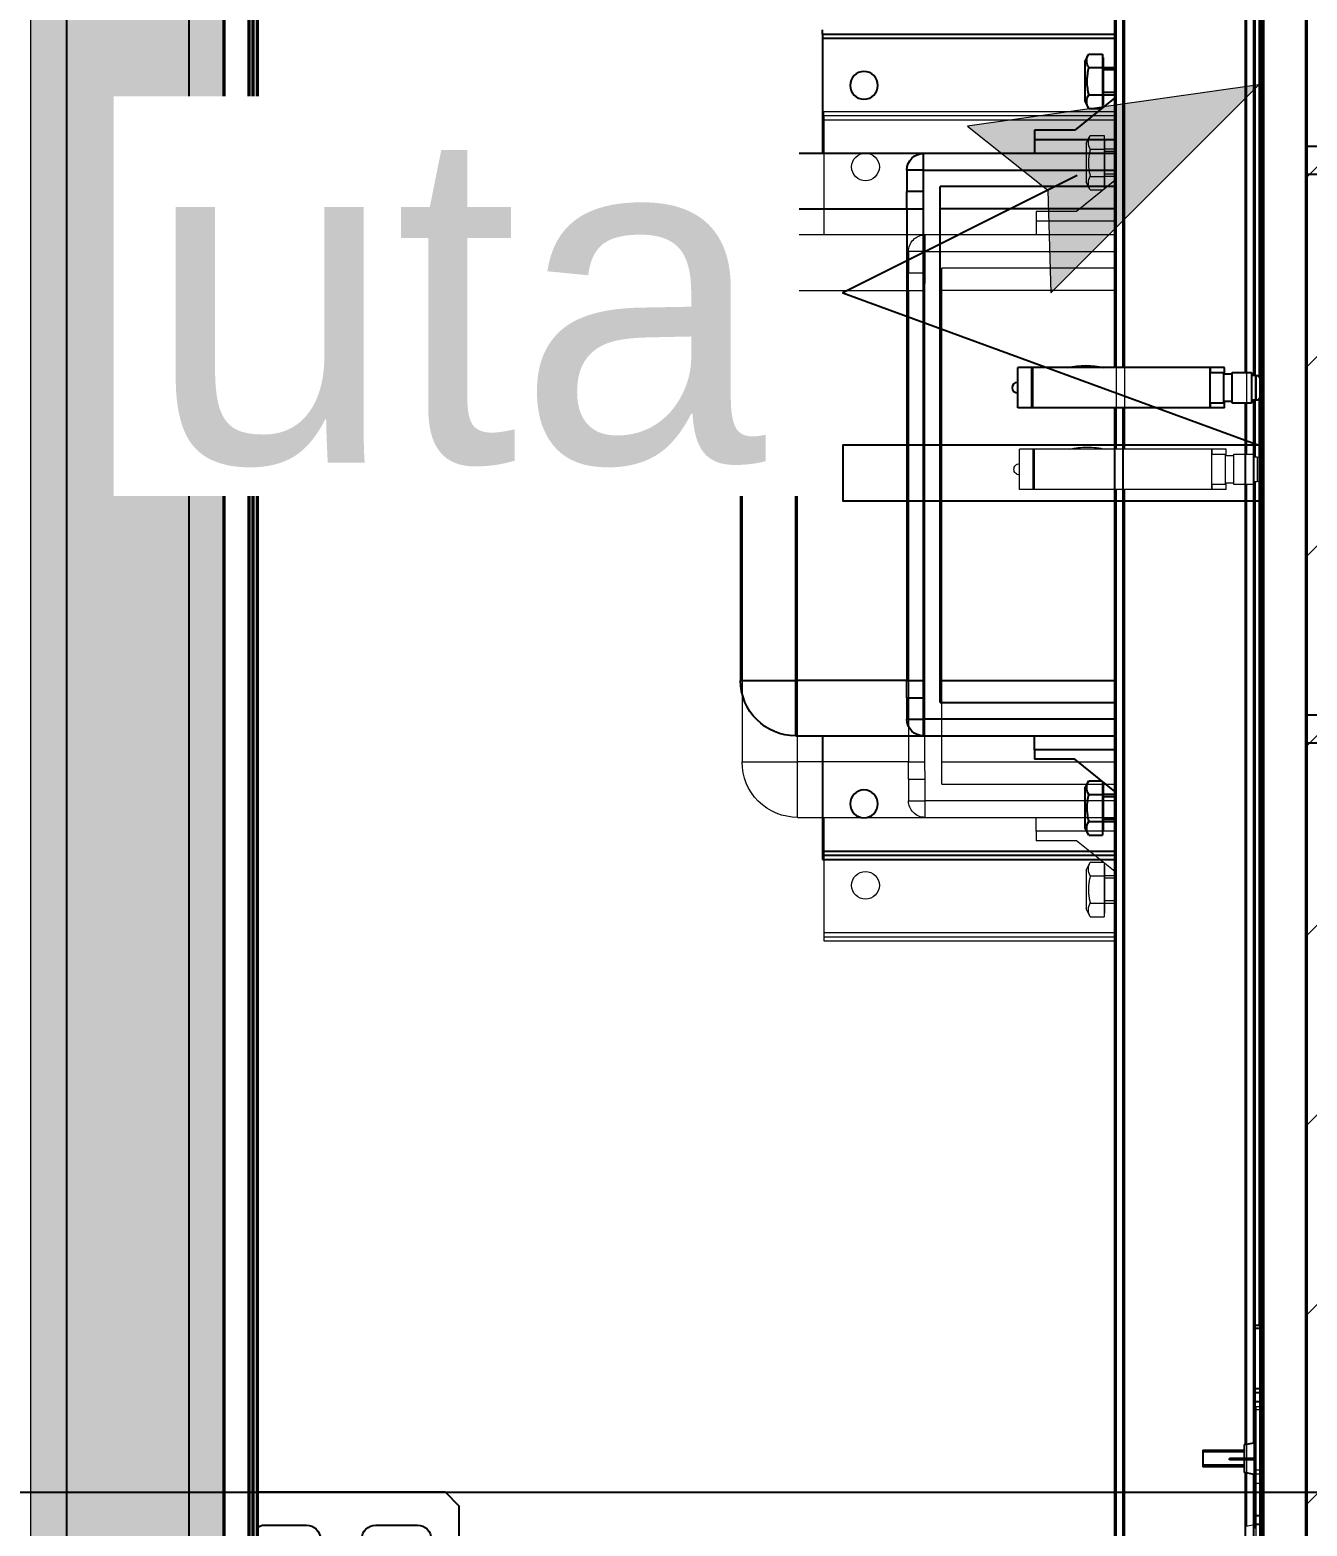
# Model space of a CAD drawing. Header units: centimetres. Extents: x 1724 to 19617, y -6503 to 8072.
# Drawn here: x 5245.1 to 5291.1, y 4050.4 to 4104.3 of the extents above; entities that cross this region are included whole.
import ezdxf

# ---------------------------------------------------------------- set-up
doc = ezdxf.new("R2010")
doc.units = ezdxf.units.CM
doc.linetypes.add('Style de ligne -13', pattern=[0.147638, 0.098425, -0.049213])
for name, color, linetype, lineweight in [('B amÈnagement intÈrieur', 7, 'Continuous', 5), ('B GÈnÈral', 7, 'Continuous', 5), ('F REMPLISSAGE-vert clair-1', 7, 'Continuous', 5), ('F REMPLISSAGE-vert foncÈ', 7, 'Continuous', 5)]:
    doc.layers.add(name, color=color, linetype=linetype, lineweight=lineweight)
for name, color, linetype in [('B aménagement intérieur', 252, 'Continuous'), ('B Général', 252, 'Continuous'), ('C ANNOTATIONS-prestations', 252, 'Continuous'), ('D SURFACES-shab', 252, 'Continuous'), ('F REMPLISSAGE-vert clair', 252, 'Continuous'), ('F REMPLISSAGE-vert foncé', 252, 'Continuous'), ('MTI900_Alu', 252, 'Continuous'), ('prlm-CHAUFF', 30, 'Continuous'), ('prlm-ELEC-CFO', 1, 'Continuous'), ('prlm-VMC', 93, 'Continuous')]:
    doc.layers.add(name, color=color, linetype=linetype)
doc.layers.get('prlm-CHAUFF').off()
doc.styles.add('prlm-elec-cfo', font='comic.ttf', dxfattribs={"height": 12})

# ---------------------------------------------------------------- blocks, each defined once
blk = doc.blocks.new('A n0.MTI900_Alu_390')
at = {"layer": 'MTI900_Alu', "color": 1, "linetype": 'Continuous'}
for p, q in [((-4.225, 0), (4.225, 0)), ((-4.105, -0.105), (4.105, -0.105)), ((-3.96, -0.09), (3.96, -0.09)), ((-4.1, -0.12), (4.1, -0.12)), ((3.775, -0.12), (3.775, -0.8)), ((3.895, -0.15), (3.895, -0.3)), ((3.895, -0.55), (3.895, -0.7)), ((3.775, -0.8), (3.825, -0.85)), ((3.825, -0.85), (4.305, -0.85)), ((-0.85, -1.865), (0.85, -1.865)), ((-0.85, -1.865), (-0.85, -2.065)), ((0.85, -1.865), (0.85, -2.065)), ((-1.05, -2.525), (-1.05, -2.065)), ((-1.05, -2.065), (-0.85, -2.065)), ((0.85, -2.065), (-0.85, -2.065)), ((-0.85, -2.065), (-0.85, -2.465)), ((0.85, -2.465), (0.85, -2.065)), ((1.05, -2.065), (0.85, -2.065)), ((1.05, -2.065), (1.05, -2.525)), ((-1.48, -2.16), (-1.495, -2.16)), ((-1.48, -2.16), (-1.48, -3.215)), ((-1.48, -2.16), (-1.465, -2.16)), ((-1.465, -2.16), (-1.05, -2.16)), ((-1.465, -2.16), (-1.465, -3.215)), ((1.05, -2.16), (1.465, -2.16)), ((1.465, -2.16), (1.48, -2.16)), ((1.465, -2.16), (1.465, -3.215)), ((1.48, -2.16), (1.48, -3.215)), ((1.48, -2.16), (1.495, -2.16)), ((1.495, -2.16), (1.495, -3.215)), ((-0.99, -2.465), (-0.9124, -2.465)), ((-0.99, -2.525), (-0.99, -2.465)), ((-0.85, -2.465), (-0.9124, -2.465)), ((-0.9124, -2.525), (-0.9124, -2.465)), ((-0.85, -2.465), (0.85, -2.465)), ((-0.85, -2.465), (-0.85, -2.5242)), ((0.9124, -2.465), (0.85, -2.465)), ((0.85, -2.465), (0.85, -2.5242)), ((0.9124, -2.465), (0.99, -2.465)), ((0.9124, -2.465), (0.9124, -2.525)), ((0.99, -2.465), (0.99, -2.525)), ((-1.05, -3.215), (-1.05, -2.525)), ((-0.99, -2.525), (-1.05, -2.525)), ((-0.99, -2.525), (-0.99, -3.215)), ((-0.9124, -2.525), (-0.99, -2.525)), ((0.85, -2.5242), (-0.85, -2.5242)), ((0.99, -2.525), (0.9124, -2.525)), ((0.99, -3.215), (0.99, -2.525)), ((1.05, -2.525), (0.99, -2.525)), ((1.05, -2.525), (1.05, -3.215)), ((0.93, -2.585), (-0.93, -2.585)), ((-0.93, -3.215), (-0.93, -2.585)), ((-0.85, -3.215), (-0.85, -2.585)), ((0.85, -2.585), (0.85, -3.215)), ((0.93, -2.585), (0.93, -3.215)), ((-0.2775, -2.915), (-0.2775, -2.865)), ((-0.1325, -2.865), (-0.2775, -2.865)), ((-0.1325, -2.915), (-0.1325, -2.865)), ((-1.1342, -2.925), (-1.1, -2.925)), ((-1.1342, -3.0705), (-1.1342, -2.925)), ((-1.1, -2.925), (-1.1, -3.215)), ((-1.1, -2.925), (-1.05, -2.925)), ((-0.1325, -2.915), (-0.2775, -2.915)), ((-0.2775, -2.9175), (-0.2775, -2.915)), ((-0.2775, -2.9175), (-0.1325, -2.9175)), ((-0.2775, -3.5575), (-0.2775, -2.9175)), ((-0.1325, -2.9175), (-0.1325, -2.915)), ((-0.1325, -3.5575), (-0.1325, -2.9175)), ((1.1, -2.925), (1.05, -2.925)), ((1.1, -3.215), (1.1, -2.925)), ((1.1, -2.925), (1.1342, -2.925)), ((1.1342, -3.0705), (1.1342, -2.925)), ((-1.2504, -3.215), (-1.1342, -3.0705)), ((1.2504, -3.215), (1.1342, -3.0705)), ((-1.38, -3.106), (-1.4081, -3.1204)), ((-1.4081, -3.1204), (-1.4081, -3.17)), ((-1.38, -3.106), (-1.24, -3.106)), ((-1.3591, -3.1204), (-1.3591, -3.17)), ((-1.2609, -3.1204), (-1.2609, -3.17)), ((-1.2119, -3.1204), (-1.24, -3.106)), ((-1.2119, -3.1204), (-1.2119, -3.1671)), ((1.24, -3.106), (1.2119, -3.1204)), ((1.2119, -3.1204), (1.2119, -3.1671)), ((1.24, -3.106), (1.38, -3.106)), ((1.2609, -3.1204), (1.2609, -3.17)), ((1.3591, -3.1204), (1.3591, -3.17)), ((1.4081, -3.1204), (1.38, -3.106)), ((1.4081, -3.1204), (1.4081, -3.17)), ((-1.4081, -3.17), (-1.3836, -3.17)), ((-1.395, -3.17), (-1.395, -3.172)), ((-1.395, -3.172), (-1.225, -3.172)), ((-1.3836, -3.17), (-1.3591, -3.17)), ((-1.36, -3.172), (-1.36, -3.215)), ((-1.3591, -3.17), (-1.31, -3.17)), ((-1.3508, -3.215), (-1.3508, -3.172)), ((-1.31, -3.17), (-1.2609, -3.17)), ((-1.2692, -3.215), (-1.2692, -3.172)), ((-1.2609, -3.17), (-1.2364, -3.17)), ((-1.26, -3.215), (-1.26, -3.172)), ((-1.2364, -3.17), (-1.2142, -3.17)), ((-1.225, -3.172), (-1.225, -3.17)), ((1.2142, -3.17), (1.2364, -3.17)), ((1.225, -3.17), (1.225, -3.172)), ((1.225, -3.172), (1.395, -3.172)), ((1.2364, -3.17), (1.2609, -3.17)), ((1.26, -3.172), (1.26, -3.215)), ((1.2609, -3.17), (1.31, -3.17)), ((1.2692, -3.215), (1.2692, -3.172)), ((1.31, -3.17), (1.3591, -3.17)), ((1.3508, -3.215), (1.3508, -3.172)), ((1.3591, -3.17), (1.3836, -3.17)), ((1.36, -3.215), (1.36, -3.172)), ((1.3836, -3.17), (1.4081, -3.17)), ((1.395, -3.172), (1.395, -3.17)), ((-0.2775, -3.215), (-4.0287, -3.215)), ((4.0287, -3.215), (-0.1325, -3.215)), ((-0.2775, -3.245), (-4.0274, -3.245)), ((4.0274, -3.245), (-0.1325, -3.245)), ((-0.2775, -3.5575), (-0.1325, -3.5575)), ((-0.2775, -3.56), (-0.2775, -3.5575)), ((-0.26, -3.5575), (-0.26, -3.6075)), ((-0.15, -3.6075), (-0.15, -3.5575)), ((-0.1325, -3.56), (-0.1325, -3.5575)), ((3.625, -3.532), (3.685, -3.532)), ((3.625, -3.532), (3.625, -3.682)), ((3.6311, -3.682), (3.6311, -3.532)), ((3.6789, -3.682), (3.6789, -3.532)), ((3.685, -3.682), (3.685, -3.532)), ((-0.2775, -3.61), (-0.2775, -3.56)), ((-0.26, -3.56), (-0.2775, -3.56)), ((-0.255, -3.61), (-0.2775, -3.61)), ((-0.15, -3.6075), (-0.26, -3.6075)), ((-0.255, -3.6075), (-0.255, -3.6375)), ((-0.155, -3.6375), (-0.155, -3.6075)), ((-0.1325, -3.61), (-0.155, -3.61)), ((-0.1325, -3.56), (-0.15, -3.56)), ((-0.1325, -3.61), (-0.1325, -3.56)), ((-0.15, -3.6375), (-0.26, -3.6375)), ((-0.26, -3.6375), (-0.26, -3.7075)), ((-0.15, -3.7075), (-0.15, -3.6375)), ((3.655, -3.6411), (3.655, -3.6275)), ((3.66, -3.6275), (3.655, -3.6275)), ((3.655, -3.717), (3.655, -3.6411)), ((3.66, -3.6411), (3.655, -3.6411)), ((3.66, -3.6411), (3.66, -3.6275)), ((3.66, -3.717), (3.66, -3.6411)), ((-0.26, -3.685), (-3.6034, -3.685)), ((-3.5974, -3.715), (-0.25, -3.715)), ((-0.26, -3.7075), (-0.15, -3.7075)), ((-0.25, -3.7075), (-0.25, -3.7225)), ((-0.16, -3.7225), (-0.16, -3.7075)), ((-0.16, -3.715), (3.5984, -3.715)), ((3.6044, -3.685), (-0.15, -3.685)), ((3.175, -3.717), (3.185, -3.717)), ((3.175, -3.737), (3.175, -3.717)), ((3.185, -3.717), (3.4033, -3.717)), ((3.185, -3.717), (3.185, -3.737)), ((3.4033, -3.737), (3.4033, -3.717)), ((3.4033, -3.717), (3.4168, -3.717)), ((3.4168, -3.717), (3.45, -3.717)), ((3.4168, -3.717), (3.4168, -3.737)), ((3.45, -3.717), (3.86, -3.717)), ((3.45, -3.717), (3.45, -3.737)), ((3.605, -3.682), (3.598, -3.717)), ((3.655, -3.682), (3.605, -3.682)), ((3.705, -3.682), (3.66, -3.682)), ((3.712, -3.717), (3.705, -3.682)), ((4.0074, -3.685), (3.7056, -3.685)), ((3.7116, -3.715), (3.935, -3.715)), ((3.86, -3.717), (3.8932, -3.717)), ((3.86, -3.717), (3.86, -3.737)), ((3.8932, -3.717), (3.9067, -3.717)), ((3.8932, -3.737), (3.8932, -3.717)), ((-4.375, -3.737), (4.375, -3.737)), ((4.375, -3.747), (-4.375, -3.747)), ((-3.175, -3.735), (-0.2433, -3.735)), ((-0.25, -3.7225), (-0.16, -3.7225)), ((-0.1667, -3.735), (3.175, -3.735)), ((-4.375, -3.902), (4.375, -3.902)), ((-1.075, -3.9853), (-1.075, -3.902)), ((-0.975, -3.902), (-0.975, -3.973)), ((0.975, -3.973), (0.975, -3.902)), ((1.075, -3.902), (1.075, -3.9853))]:
    blk.add_line(p, q, dxfattribs=at)
for centre in [(-1.295, -2.31), (1.295, -2.31)]:
    blk.add_circle(centre, 0.05, dxfattribs=at)
for centre, radius, start, end in [((3.945, -0.15), 0.05, 143.1301, 180), ((3.945, -0.3), 0.05, 180, 0), ((3.945, -0.55), 0.05, 0, 180), ((3.945, -0.7), 0.05, 180, 0), ((-0.85, -2.065), 0.2, 90, 180), ((0.85, -2.065), 0.2, 0, 90), ((-0.99, -2.525), 0.06, 90, 180), ((0.99, -2.525), 0.06, 0, 90), ((-0.205, -2.865), 0.02, 0, 180), ((0, -3.11), 0.285, 166.8264, 193.1736), ((-1.3836, -3.1624), 0.0487, 59.7422, 120.2578), ((-1.2364, -3.1624), 0.0487, 59.7422, 120.2578), ((1.2364, -3.1624), 0.0487, 59.7422, 120.2578), ((1.3836, -3.1624), 0.0487, 59.7422, 120.2578), ((-0.235, -3.7225), 0.015, 180, 255.1649), ((-0.175, -3.7225), 0.015, 284.8351, 0)]:
    blk.add_arc(centre, radius, start, end, dxfattribs=at)
for points, knots in [([(-0.85, -2.5242), (-0.8604, -2.5242), (-0.8708, -2.5243), (-0.8916, -2.5247), (-0.902, -2.525), (-0.9124, -2.525)], [0, 0, 0, 0, 0.5, 0.5, 1, 1, 1, 1]), ([(0.9124, -2.525), (0.902, -2.525), (0.8916, -2.5247), (0.8708, -2.5243), (0.8604, -2.5242), (0.85, -2.5242)], [0, 0, 0, 0, 0.5, 0.5, 1, 1, 1, 1]), ([(-1.3591, -3.1204), (-1.3511, -3.1183), (-1.343, -3.1166), (-1.3306, -3.1149), (-1.3265, -3.1144), (-1.3182, -3.1138), (-1.3141, -3.1137), (-1.3017, -3.1137), (-1.2935, -3.1143), (-1.2772, -3.1166), (-1.269, -3.1183), (-1.2609, -3.1204)], [0, 0, 0, 0, 0.25, 0.25, 0.375, 0.375, 0.5, 0.5, 0.75, 0.75, 1, 1, 1, 1]), ([(1.2609, -3.1204), (1.269, -3.1183), (1.2772, -3.1166), (1.2935, -3.1143), (1.3017, -3.1137), (1.3141, -3.1137), (1.3182, -3.1138), (1.3265, -3.1144), (1.3306, -3.1149), (1.343, -3.1166), (1.3511, -3.1183), (1.3591, -3.1204)], [0, 0, 0, 0, 0.25, 0.25, 0.5, 0.5, 0.625, 0.625, 0.75, 0.75, 1, 1, 1, 1])]:
    blk.add_open_spline(points, degree=3, knots=knots, dxfattribs=at)
blk = doc.blocks.new('xi.UTA')
at = {"layer": 'prlm-ELEC-CFO', "lineweight": 5}
blk.add_hatch(color=0, dxfattribs=at).paths.add_polyline_path([(-3, 6), (-0.103, 3.699), (0, 0), (7.5, 7.5)])
at = {"layer": 'prlm-ELEC-CFO', "color": 0, "lineweight": 5, "flags": 128}
blk.add_lwpolyline([(-3, 6), (-0.103, 3.699), (0, 0), (7.5, 7.5)], close=True, dxfattribs=at)
at = {"layer": 'prlm-ELEC-CFO', "color": 0}
blk.add_lwpolyline([(0.955, 4.227), (-7.5, 0), (7.5, -5.5), (-7.5, -5.5), (-7.5, -7.5), (7.5, -7.5)], dxfattribs=at)
blk = doc.blocks.new('G 100_80')
at = {"layer": 'B GÈnÈral', "color": 254, "linetype": 'Continuous', "true_color": 0xd6d6d6}
blk.add_solid([(-30.884, 32.2), (2.5, 43), (-39.5, -43), (-39.5, 43)], dxfattribs=at)
at = {"layer": 'B Général', "color": 7, "linetype": 'Continuous', "lineweight": 5, "flags": 128}
blk.add_lwpolyline([(9.5, -45), (9.5, 45), (48.52, 45), (48.52, -45)], close=True, dxfattribs=at)
at = {"layer": 'C ANNOTATIONS-prestations', "lineweight": 5}
for p, q in [((46.87, 43.75), (46.87, -43.75)), ((46.97, -43.75), (46.97, 43.75)), ((9.5, 42.25), (9.5, -42.25)), ((10.55, 41.05), (10.55, -41.05)), ((10.7, 41), (10.7, -41)), ((41.65, 2.775), (41.65, 40.287)), ((41.95, 2.775), (41.95, 40.274)), ((10.4, 39.6), (10.4, -39.6)), ((46.35, 2.6), (46.35, 36.034)), ((46.65, 35.974), (46.65, 2.5)), ((46.85, 31.75), (46.85, 2.433)), ((31.1, 14.95), (41.65, 14.95)), ((31.1, 14.8), (31.1, 14.95)), ((31.1, 14.8), (41.65, 14.8)), ((31.1, 14.8), (31.1, 14.65)), ((31.1, 14.65), (31.1, 10.5)), ((31.1, 14.65), (41.65, 14.65)), ((40.56, 13.8), (40.704, 14.082)), ((40.704, 14.082), (41.2, 14.082)), ((41.2, 14.082), (41.2, 13.836)), ((40.56, 13.8), (40.56, 12.4)), ((40.704, 13.591), (41.2, 13.591)), ((41.2, 13.95), (41.22, 13.95)), ((41.2, 13.836), (41.2, 13.591)), ((41.2, 13.591), (41.2, 13.1)), ((41.22, 13.95), (41.22, 12.25)), ((41.22, 13.6), (41.65, 13.6)), ((41.65, 13.508), (41.22, 13.508)), ((41.2, 13.1), (41.2, 12.609)), ((41.65, 12.504), (40.205, 11.342)), ((40.704, 12.609), (41.2, 12.609)), ((41.2, 12.609), (41.2, 12.364)), ((41.65, 12.692), (41.22, 12.692)), ((41.65, 12.6), (41.22, 12.6)), ((40.704, 12.119), (40.56, 12.4)), ((40.704, 12.119), (41.171, 12.119)), ((41.2, 12.364), (41.2, 12.142)), ((41.22, 12.25), (41.2, 12.25)), ((38.75, 11.342), (38.75, 11)), ((40.205, 11.342), (38.75, 11.342)), ((38.75, 11), (41.65, 11)), ((38.75, 11), (38.75, 10.5)), ((34.75, 10.5), (30.15, 10.5)), ((30.15, 10.5), (30.15, 8.5)), ((41.65, 10.5), (34.75, 10.5)), ((34.75, 9.9), (34.75, 10.5)), ((34.15, 9.9), (34.15, 9.125)), ((34.75, 9.9), (34.15, 9.9)), ((34.75, 9.9), (41.65, 9.9)), ((34.75, 9.125), (34.75, 9.9)), ((35.35, -9.3), (35.35, 9.3)), ((41.65, 9.3), (35.35, 9.3)), ((34.15, 8.5), (34.15, 9.125)), ((34.75, 9.125), (34.15, 9.125)), ((28.15, 8.5), (28.15, -8.5)), ((28.15, 8.5), (30.15, 8.5)), ((30.15, -8.5), (30.15, 8.5)), ((30.15, 8.5), (34.15, 8.5)), ((34.15, 8.5), (34.15, -8.5)), ((34.15, 8.5), (34.742, 8.5)), ((34.742, -8.5), (34.742, 8.5)), ((41.65, 8.5), (35.35, 8.5)), ((38.65, 2.775), (38.15, 2.775)), ((38.15, 1.325), (38.15, 2.775)), ((38.65, 1.325), (38.65, 2.775)), ((38.675, 2.775), (38.65, 2.775)), ((38.675, 2.775), (38.675, 1.325)), ((45.075, 2.775), (38.675, 2.775)), ((45.075, 2.775), (45.075, 1.325)), ((45.1, 2.775), (45.075, 2.775)), ((45.6, 2.775), (45.1, 2.775)), ((45.1, 2.6), (45.1, 2.775)), ((45.6, 2.55), (45.6, 2.775)), ((45.075, 2.6), (45.575, 2.6)), ((45.575, 1.5), (45.575, 2.6)), ((45.575, 2.55), (45.875, 2.55)), ((45.875, 1.5), (45.875, 2.6)), ((45.875, 2.6), (46.575, 2.6)), ((46.575, 2.6), (46.575, 1.5)), ((46.575, 2.5), (46.725, 2.5)), ((46.725, 2.5), (46.725, 1.6)), ((46.85, 1.667), (46.85, -31.75)), ((38.65, 1.325), (38.15, 1.325)), ((38.675, 1.325), (38.65, 1.325)), ((45.075, 1.325), (38.675, 1.325)), ((41.65, -40.287), (41.65, 1.325)), ((41.95, -40.274), (41.95, 1.325)), ((45.575, 1.5), (45.075, 1.5)), ((45.1, 1.325), (45.075, 1.325)), ((45.1, 1.325), (45.1, 1.5)), ((45.6, 1.325), (45.1, 1.325)), ((45.875, 1.55), (45.575, 1.55)), ((45.6, 1.325), (45.6, 1.55)), ((46.575, 1.5), (45.875, 1.5)), ((46.35, -36.044), (46.35, 1.5)), ((46.725, 1.6), (46.575, 1.6)), ((46.65, 1.6), (46.65, -35.984)), ((28.15, -8.5), (30.15, -8.5)), ((34.15, -8.5), (30.15, -8.5)), ((30.15, -10.5), (30.15, -8.5)), ((34.15, -9.124), (34.15, -8.5)), ((34.15, -8.5), (34.742, -8.5)), ((35.35, -8.5), (41.65, -8.5)), ((34.15, -9.124), (34.15, -9.9)), ((34.15, -9.124), (34.75, -9.124)), ((34.75, -9.9), (34.75, -9.124)), ((35.35, -9.3), (41.65, -9.3)), ((34.15, -9.9), (34.75, -9.9)), ((41.65, -9.9), (34.75, -9.9)), ((34.75, -10.5), (34.75, -9.9)), ((30.15, -10.5), (34.75, -10.5)), ((31.1, -10.5), (31.1, -14.65)), ((34.75, -10.5), (41.65, -10.5)), ((38.75, -11), (38.75, -10.5)), ((41.65, -11), (38.75, -11)), ((38.75, -11), (38.75, -11.342)), ((40.205, -11.342), (38.75, -11.342)), ((41.65, -12.504), (40.205, -11.342)), ((40.56, -12.4), (40.704, -12.118)), ((40.56, -12.4), (40.56, -13.8)), ((40.704, -12.118), (41.171, -12.118)), ((41.2, -12.142), (41.2, -12.364)), ((41.2, -12.25), (41.22, -12.25)), ((41.2, -12.364), (41.2, -12.609)), ((41.22, -12.25), (41.22, -13.95)), ((40.704, -12.609), (41.2, -12.609)), ((41.2, -12.609), (41.2, -13.1)), ((41.22, -12.6), (41.65, -12.6)), ((41.65, -12.692), (41.22, -12.692)), ((41.2, -13.1), (41.2, -13.591)), ((40.704, -14.081), (40.56, -13.8)), ((40.704, -13.591), (41.2, -13.591)), ((41.2, -13.591), (41.2, -13.836)), ((41.2, -13.836), (41.2, -14.081)), ((41.22, -13.95), (41.2, -13.95)), ((41.65, -13.508), (41.22, -13.508)), ((41.65, -13.6), (41.22, -13.6)), ((40.704, -14.081), (41.2, -14.081)), ((31.1, -14.65), (31.1, -14.8)), ((31.1, -14.65), (41.65, -14.65)), ((31.1, -14.8), (41.65, -14.8)), ((31.1, -14.8), (31.1, -14.95)), ((31.1, -14.95), (41.65, -14.95)), ((46.67, -31.75), (46.67, -31.85)), ((46.87, -31.75), (46.67, -31.75)), ((46.67, -31.85), (46.67, -34.033)), ((46.67, -31.85), (46.87, -31.85)), ((46.87, -34.033), (46.67, -34.033)), ((46.67, -34.033), (46.67, -34.168)), ((46.67, -34.168), (46.67, -34.5)), ((46.67, -34.168), (46.87, -34.168)), ((46.67, -34.5), (46.67, -38.6)), ((46.67, -34.5), (46.87, -34.5)), ((46.32, -36.05), (46.67, -35.98))]:
    blk.add_line(p, q, dxfattribs=at)
at = {"layer": 'C ANNOTATIONS-prestations', "lineweight": 5, "flags": 128}
for points in [[(40.704, 13.591, -0.132797), (40.637, 13.836, -0.132797), (40.704, 14.082)], [(40.704, 12.119, -0.132797), (40.637, 12.364, -0.132797), (40.704, 12.609)], [(28.15, 8.5, -0.198912), (28.736, 9.914, -0.198912), (30.15, 10.5)], [(34.15, 9.9, -0.198912), (34.326, 10.324, -0.198912), (34.75, 10.5)], [(39.95, 2.775, -0.057544), (40.6, 2.85, -0.057544), (41.25, 2.775)], [(38.15, 1.85, -0.414214), (37.95, 2.05, -0.414214), (38.15, 2.25)], [(46.725, 2.5, -0.16547), (46.816, 2.469, -0.16547), (46.87, 2.388)], [(46.87, 1.712, -0.16547), (46.816, 1.631, -0.16547), (46.725, 1.6)], [(30.15, -10.5, -0.198912), (28.736, -9.914, -0.198912), (28.15, -8.5)], [(34.75, -10.5, -0.198912), (34.326, -10.324, -0.198912), (34.15, -9.9)], [(40.704, -12.609, -0.132797), (40.637, -12.364, -0.132797), (40.704, -12.118)], [(40.704, -14.081, -0.132797), (40.637, -13.836, -0.132797), (40.704, -13.591)]]:
    blk.add_lwpolyline(points, format="xyb", dxfattribs=at)
blk.add_lwpolyline([(34.75, -9.124), (34.742, -8.506), (34.742, -8.5)], dxfattribs=at)
at = {"layer": 'C ANNOTATIONS-prestations', "lineweight": 5}
for centre in [(32.6, 12.95), (32.6, -12.95)]:
    blk.add_circle(centre, 0.5, dxfattribs=at)
for points in [[(40.704, 13.591), (40.575, 13.098), (40.702, 12.615), (40.703, 12.612), (40.704, 12.609)], [(34.742, 8.5), (34.746, 8.812), (34.75, 9.118), (34.75, 9.121), (34.75, 9.125)], [(40.704, -12.609), (40.575, -13.102), (40.702, -13.585), (40.703, -13.588), (40.704, -13.591)]]:
    blk.add_open_spline(points, degree=2, knots=[0, 0, 0, 1, 1, 2, 2, 2], dxfattribs=at)

msp = doc.modelspace()

# ---------------------------------------------------------------- hatches: boundary and pattern name
at = {"layer": 'B amÈnagement intÈrieur', "linetype": 'Continuous', "lineweight": 0, "true_color": 0xc0dcc0}
msp.add_hatch(color=9, dxfattribs=at).paths.add_polyline_path([(5250.787, 4039.151), (5252.087, 4040.451), (5252.087, 4131.451), (5245.087, 4131.451), (5245.087, 4040.451), (5246.387, 4039.151)])
at = {"layer": 'B amÈnagement intÈrieur', "linetype": 'Continuous', "lineweight": 5, "true_color": 0xaaaaaa}
h = msp.add_hatch(dxfattribs=at)
h.set_pattern_fill('F_P__SOFFITE', color=253, style=0, pattern_type=2)
h.set_pattern_definition([(45, (0.0456, -2.7174), (-3.5277778, 3.3072917), [])])
h.paths.add_polyline_path([(5428.087, 4131.449), (5291.087, 4131.451), (5291.087, 4036.451), (5428.087, 4036.451)])

# ---------------------------------------------------------------- linework, layer by layer
at = {"layer": 'B aménagement intérieur', "color": 98, "linetype": 'Continuous', "lineweight": 13, "true_color": 0x004400}
for p, q in [((5245.087, 4131.451), (5245.087, 4040.451)), ((5252.087, 4131.451), (5252.087, 4040.451))]:
    msp.add_line(p, q, dxfattribs=at)
at = {"layer": 'B aménagement intérieur', "color": 7, "linetype": 'Style de ligne -13', "lineweight": 5, "flags": 128}
msp.add_lwpolyline([(5428.087, 4131.449), (5291.087, 4131.451), (5291.087, 4036.451), (5428.087, 4036.451)], close=True, dxfattribs=at)
at = {"layer": 'D SURFACES-shab', "flags": 128}
msp.add_lwpolyline([(5291.087, 4131.451), (5291.087, 4036.451), (5427.087, 4036.451), (5427.087, 4131.451)], close=True, dxfattribs=at)
at = {"layer": 'F REMPLISSAGE-vert clair'}
for p, q in [((5246.387, 4131.451), (5246.387, 4039.151)), ((5250.787, 4131.451), (5250.787, 4039.151))]:
    msp.add_line(p, q, dxfattribs=at)
at = {"layer": 'F REMPLISSAGE-vert clair-1', "color": 9, "linetype": 'Continuous', "true_color": 0xc0dcc0}
msp.add_solid([(5246.387, 4039.151), (5250.787, 4039.151), (5246.387, 4131.451), (5250.787, 4131.451)], dxfattribs=at)
at = {"layer": 'F REMPLISSAGE-vert foncÈ', "color": 54, "linetype": 'Continuous', "true_color": 0x99aa00}
for points in [[(5245.087, 4040.451), (5246.387, 4039.151), (5245.087, 4131.451), (5246.387, 4131.451)], [(5250.787, 4039.151), (5252.087, 4040.451), (5250.787, 4131.451), (5252.087, 4131.451)]]:
    msp.add_solid(points, dxfattribs=at)
at = {"layer": 'F REMPLISSAGE-vert foncé', "color": 98, "linetype": 'Continuous', "lineweight": 13, "true_color": 0x004400}
for p, q in [((5245.087, 4131.451), (5245.087, 4040.451)), ((5252.087, 4131.451), (5252.087, 4040.451))]:
    msp.add_line(p, q, dxfattribs=at)
at = {"layer": 'F REMPLISSAGE-vert foncé'}
for p, q in [((5246.387, 4131.451), (5246.387, 4039.151)), ((5250.787, 4131.451), (5250.787, 4039.151))]:
    msp.add_line(p, q, dxfattribs=at)
at = {"layer": 'prlm-VMC'}
msp.add_lwpolyline([(5224.869, 4051.629), (5314.667, 4051.629)], dxfattribs=at)

# ---------------------------------------------------------------- block references
at = {"layer": 'B aménagement intérieur', "color": 7}
msp.add_blockref('G 100_80', (5242.587, 4086.451), dxfattribs=at)
at = {"layer": 'prlm-CHAUFF', "xscale": -9.999999999999975, "yscale": 9.999999999999975, "zscale": 9.999999999999975, "rotation": 90.00011533977086}
msp.add_blockref('A n0.MTI900_Alu_390', (5252.031, 4089.389), dxfattribs=at)
at = {"layer": 'prlm-ELEC-CFO'}
msp.add_blockref('xi.UTA', (5281.868, 4094.865), dxfattribs=at)

# ---------------------------------------------------------------- next in the draw order: texts
at = {"layer": 'prlm-ELEC-CFO', "lineweight": 20, "insert": (5260.431, 4094.655), "char_height": 12, "attachment_point": 5, "line_spacing_factor": 0.8, "style": 'prlm-elec-cfo', "bg_fill": 3, "box_fill_scale": 1.1, "bg_fill_color": 256, "bg_fill_transparency": 0}
msp.add_mtext('uta', dxfattribs=at)

doc.saveas('drawing.dxf')
